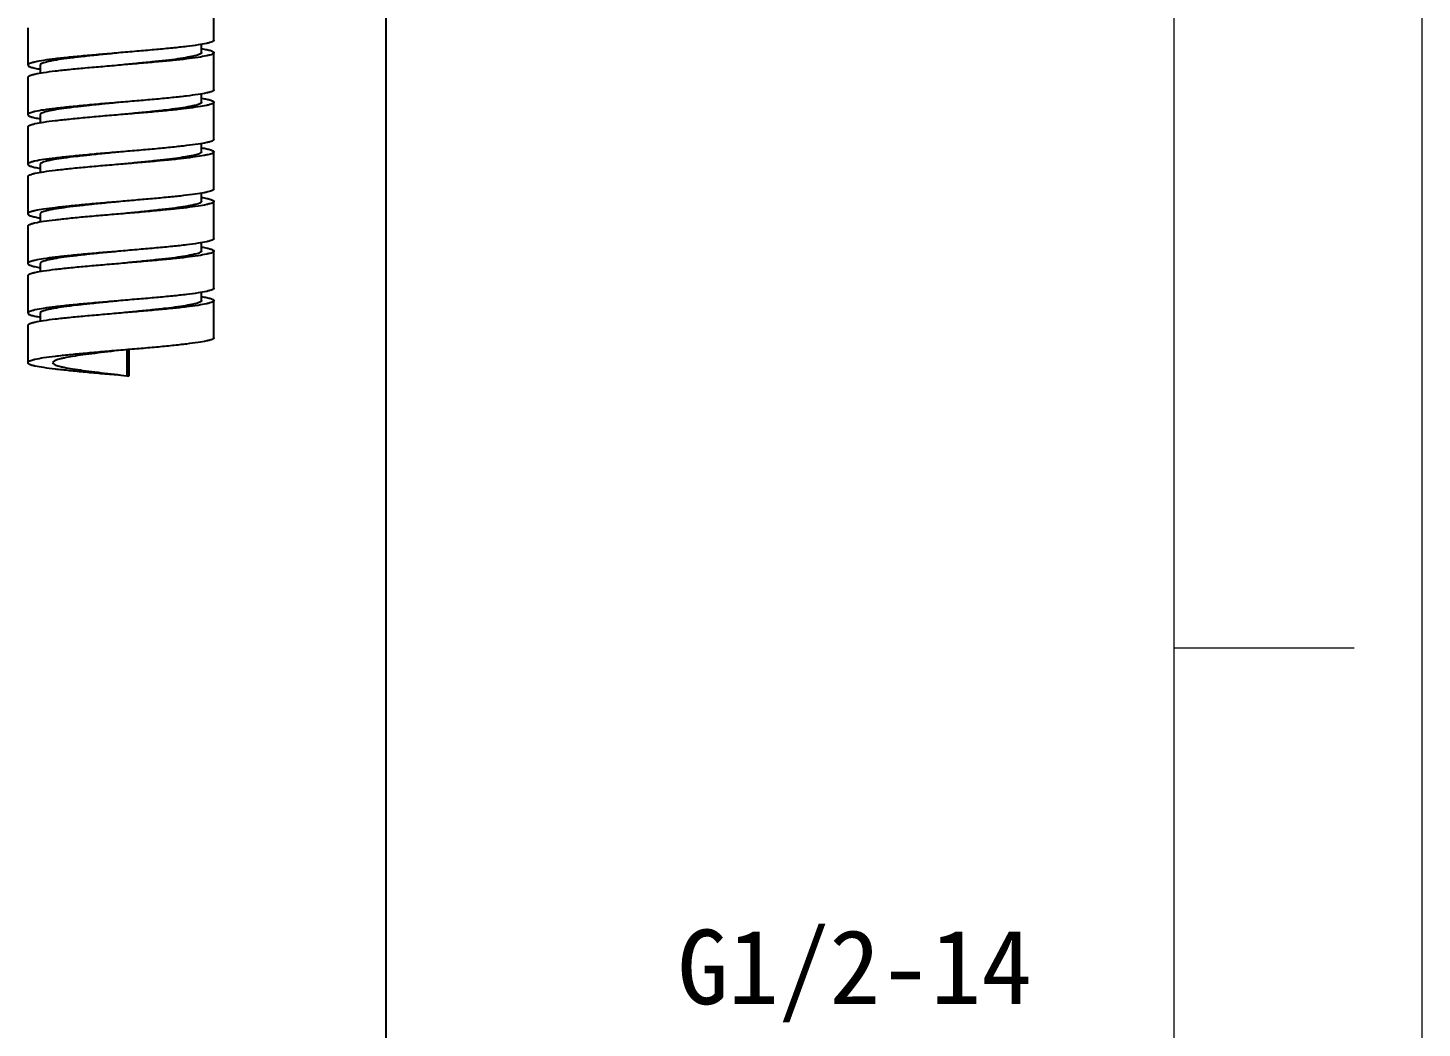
# Model space of a CAD drawing. Header units: millimetres. Extents: x 3350 to 4191, y 133 to 728.
# Drawn here: x 4078.1 to 4190.5, y 344.3 to 424.9 of the extents above; entities that cross this region are included whole.
import ezdxf

# ---------------------------------------------------------------- set-up
doc = ezdxf.new("R2010")
doc.units = ezdxf.units.MM
doc.layers.add('DIM', color=5, linetype='Continuous', lineweight=9)
doc.layers.add('FORM', color=7, linetype='Continuous', lineweight=13)
doc.layers.add('벽', color=2, linetype='Continuous')

msp = doc.modelspace()

# ---------------------------------------------------------------- linework, layer by layer
at = {"color": 7, "linetype": 'Continuous'}
for p, q in [((4093.12, 423.93), (4093.12, 426.92)), ((4078.12, 424.92), (4078.12, 421.93)), ((4092.12, 422.93), (4092.12, 423.6)), ((4093.12, 419.93), (4093.12, 422.93)), ((4079.12, 421.93), (4079.12, 421.26)), ((4078.12, 420.93), (4078.12, 417.93)), ((4092.12, 418.93), (4092.12, 419.6)), ((4093.12, 415.93), (4093.12, 418.93)), ((4079.12, 417.93), (4079.12, 417.26)), ((4078.12, 416.93), (4078.12, 413.93)), ((4092.12, 414.93), (4092.09, 414.87)), ((4092.12, 414.93), (4092.12, 415.6)), ((4093.12, 414.93), (4093.09, 414.87)), ((4093.12, 411.93), (4093.12, 414.93)), ((4079.12, 413.93), (4079.12, 413.26)), ((4078.12, 412.93), (4078.12, 409.93)), ((4092.12, 410.93), (4092.12, 411.6)), ((4093.12, 411.93), (4093.09, 411.88)), ((4093.12, 407.93), (4093.12, 410.93)), ((4079.12, 409.93), (4079.12, 409.26)), ((4078.12, 408.93), (4078.12, 405.93)), ((4092.12, 406.93), (4092.12, 407.6)), ((4093.12, 403.94), (4093.12, 406.93)), ((4079.12, 405.93), (4079.12, 405.26)), ((4078.12, 404.93), (4078.12, 401.94)), ((4092.12, 402.94), (4092.12, 403.61)), ((4093.12, 399.94), (4093.12, 402.94)), ((4079.12, 401.94), (4079.12, 401.27)), ((4078.12, 400.94), (4078.12, 397.94)), ((4086.1, 398.98), (4086.1, 396.88)), ((4086.28, 396.88), (4086.28, 398.99)), ((4085.62, 396.94), (4086.1, 396.88)), ((4086.1, 396.88), (4086.28, 396.88))]:
    msp.add_line(p, q, dxfattribs=at)
for points, knots in [([(4093.12, 423.93), (4093.12, 423.9), (4093.08, 423.86), (4093.03, 423.83), (4092.94, 423.78), (4092.77, 423.73), (4092.4, 423.64), (4091.77, 423.53), (4090.85, 423.41), (4089.73, 423.29), (4088.45, 423.17), (4087.06, 423.05), (4086.11, 422.97), (4085.62, 422.93)], [0, 0, 0, 0, 0.009479, 0.01668, 0.025909, 0.050786, 0.084369, 0.176854, 0.300437, 0.450588, 0.621658, 0.807151, 1, 1, 1, 1]), ([(4085.62, 422.93), (4085.13, 422.88), (4084.17, 422.8), (4082.79, 422.68), (4081.51, 422.56), (4080.38, 422.44), (4079.46, 422.32), (4078.84, 422.21), (4078.47, 422.12), (4078.3, 422.07), (4078.21, 422.02), (4078.15, 421.99), (4078.12, 421.95), (4078.12, 421.93)], [0, 0, 0, 0, 0.192849, 0.378343, 0.549412, 0.699564, 0.823147, 0.915632, 0.949215, 0.974091, 0.983319, 0.990522, 1, 1, 1, 1]), ([(4085.62, 422.93), (4085.2, 422.88), (4084.37, 422.8), (4083.16, 422.68), (4082.05, 422.56), (4081.08, 422.44), (4080.38, 422.33), (4079.91, 422.24), (4079.63, 422.18), (4079.42, 422.12), (4079.26, 422.06), (4079.16, 422.01), (4079.12, 421.95), (4079.12, 421.93)], [0, 0, 0, 0, 0.192235, 0.377154, 0.547734, 0.697525, 0.820926, 0.871288, 0.913501, 0.947262, 0.972477, 0.989453, 1, 1, 1, 1]), ([(4092.12, 422.93), (4092.12, 422.9), (4092.08, 422.85), (4091.98, 422.79), (4091.82, 422.73), (4091.6, 422.67), (4091.33, 422.61), (4090.86, 422.52), (4090.16, 422.41), (4089.18, 422.29), (4088.07, 422.17), (4086.87, 422.05), (4086.04, 421.97), (4085.62, 421.93)], [0, 0, 0, 0, 0.010544, 0.027525, 0.052735, 0.086501, 0.128709, 0.179076, 0.302476, 0.452266, 0.622846, 0.807765, 1, 1, 1, 1]), ([(4093.12, 422.93), (4093.12, 422.9), (4093.08, 422.86), (4093.03, 422.83), (4092.94, 422.78), (4092.77, 422.73), (4092.4, 422.64), (4091.77, 422.53), (4090.85, 422.41), (4089.73, 422.29), (4088.45, 422.17), (4087.06, 422.05), (4086.11, 421.97), (4085.62, 421.93)], [0, 0, 0, 0, 0.009479, 0.016682, 0.025908, 0.050787, 0.084367, 0.176852, 0.300435, 0.450587, 0.621658, 0.807151, 1, 1, 1, 1]), ([(4092.13, 423.26), (4092.27, 423.23), (4092.52, 423.18), (4092.8, 423.12), (4092.97, 423.05), (4093.06, 423.01), (4093.12, 422.96), (4093.12, 422.93)], [0, 0, 0, 0, 0.408001, 0.709197, 0.8191, 0.90245, 1, 1, 1, 1]), ([(4085.62, 421.93), (4085.13, 421.88), (4084.17, 421.8), (4082.79, 421.68), (4081.51, 421.56), (4080.38, 421.44), (4079.46, 421.32), (4078.84, 421.21), (4078.47, 421.12), (4078.3, 421.07), (4078.21, 421.02), (4078.15, 420.99), (4078.12, 420.95), (4078.12, 420.93)], [0, 0, 0, 0, 0.192849, 0.378341, 0.549411, 0.699563, 0.823146, 0.915632, 0.949212, 0.974092, 0.98332, 0.990519, 1, 1, 1, 1]), ([(4078.12, 421.93), (4078.12, 421.89), (4078.18, 421.84), (4078.27, 421.8), (4078.43, 421.74), (4078.71, 421.67), (4078.96, 421.62), (4079.1, 421.6)], [0, 0, 0, 0, 0.097853, 0.181227, 0.291094, 0.592164, 1, 1, 1, 1]), ([(4093.12, 419.93), (4093.12, 419.9), (4093.08, 419.86), (4093.03, 419.83), (4092.94, 419.78), (4092.77, 419.73), (4092.4, 419.64), (4091.77, 419.54), (4090.85, 419.42), (4089.73, 419.29), (4088.45, 419.17), (4087.06, 419.05), (4086.11, 418.97), (4085.62, 418.93)], [0, 0, 0, 0, 0.009479, 0.016682, 0.025908, 0.050787, 0.084367, 0.176852, 0.300435, 0.450587, 0.621658, 0.807151, 1, 1, 1, 1]), ([(4092.14, 419.26), (4092.28, 419.23), (4092.52, 419.19), (4092.8, 419.12), (4092.97, 419.06), (4093.06, 419.01), (4093.12, 418.96), (4093.12, 418.93)], [0, 0, 0, 0, 0.407876, 0.708938, 0.818835, 0.902179, 1, 1, 1, 1]), ([(4085.62, 418.93), (4085.13, 418.89), (4084.17, 418.81), (4082.79, 418.68), (4081.51, 418.56), (4080.38, 418.44), (4079.46, 418.32), (4078.84, 418.22), (4078.47, 418.12), (4078.3, 418.07), (4078.21, 418.03), (4078.15, 417.99), (4078.12, 417.95), (4078.12, 417.93)], [0, 0, 0, 0, 0.192849, 0.378341, 0.549411, 0.699563, 0.823146, 0.915632, 0.949212, 0.974092, 0.98332, 0.990519, 1, 1, 1, 1]), ([(4085.62, 418.93), (4085.2, 418.89), (4084.37, 418.81), (4083.16, 418.68), (4082.05, 418.56), (4081.08, 418.44), (4080.38, 418.33), (4079.91, 418.25), (4079.63, 418.18), (4079.42, 418.12), (4079.26, 418.06), (4079.16, 418.01), (4079.12, 417.95), (4079.12, 417.93)], [0, 0, 0, 0, 0.192235, 0.377155, 0.547735, 0.697525, 0.820926, 0.871288, 0.913502, 0.947262, 0.972477, 0.989453, 1, 1, 1, 1]), ([(4092.12, 418.93), (4092.12, 418.9), (4092.08, 418.85), (4091.98, 418.79), (4091.82, 418.73), (4091.6, 418.67), (4091.33, 418.61), (4090.86, 418.52), (4090.16, 418.42), (4089.18, 418.29), (4088.07, 418.17), (4086.87, 418.05), (4086.04, 417.97), (4085.62, 417.93)], [0, 0, 0, 0, 0.010544, 0.027525, 0.052735, 0.086501, 0.128709, 0.179076, 0.302476, 0.452266, 0.622846, 0.807765, 1, 1, 1, 1]), ([(4093.12, 418.93), (4093.12, 418.9), (4093.08, 418.87), (4093.03, 418.83), (4092.94, 418.78), (4092.77, 418.73), (4092.4, 418.64), (4091.77, 418.54), (4090.85, 418.42), (4089.73, 418.29), (4088.45, 418.17), (4087.06, 418.05), (4086.11, 417.97), (4085.62, 417.93)], [0, 0, 0, 0, 0.00948, 0.01668, 0.025908, 0.050787, 0.084368, 0.176854, 0.300437, 0.450589, 0.621659, 0.807151, 1, 1, 1, 1]), ([(4085.62, 417.93), (4085.13, 417.89), (4084.17, 417.81), (4082.79, 417.68), (4081.51, 417.56), (4080.38, 417.44), (4079.46, 417.32), (4078.84, 417.22), (4078.47, 417.12), (4078.3, 417.07), (4078.21, 417.03), (4078.15, 416.99), (4078.12, 416.95), (4078.12, 416.93)], [0, 0, 0, 0, 0.192849, 0.378343, 0.549413, 0.699565, 0.823148, 0.915633, 0.949213, 0.974092, 0.983318, 0.990521, 1, 1, 1, 1]), ([(4078.12, 417.93), (4078.12, 417.89), (4078.18, 417.84), (4078.27, 417.8), (4078.44, 417.74), (4078.71, 417.67), (4078.96, 417.62), (4079.1, 417.6)], [0, 0, 0, 0, 0.097773, 0.181113, 0.291016, 0.592098, 1, 1, 1, 1]), ([(4093.12, 415.93), (4093.12, 415.91), (4093.08, 415.87), (4093.03, 415.83), (4092.94, 415.79), (4092.77, 415.73), (4092.4, 415.64), (4091.77, 415.54), (4090.85, 415.42), (4089.73, 415.3), (4088.45, 415.17), (4087.06, 415.05), (4086.11, 414.97), (4085.62, 414.93)], [0, 0, 0, 0, 0.00948, 0.01668, 0.025908, 0.050787, 0.084368, 0.176854, 0.300437, 0.450589, 0.621659, 0.807151, 1, 1, 1, 1]), ([(4085.62, 414.93), (4085.13, 414.89), (4084.17, 414.81), (4082.79, 414.68), (4081.51, 414.56), (4080.38, 414.44), (4079.46, 414.32), (4078.84, 414.22), (4078.47, 414.13), (4078.3, 414.07), (4078.21, 414.03), (4078.15, 413.99), (4078.12, 413.95), (4078.12, 413.93)], [0, 0, 0, 0, 0.192849, 0.378343, 0.549413, 0.699565, 0.823148, 0.915633, 0.949213, 0.974092, 0.983318, 0.990521, 1, 1, 1, 1]), ([(4085.62, 414.93), (4085.2, 414.89), (4084.37, 414.81), (4083.16, 414.68), (4082.05, 414.56), (4081.08, 414.44), (4080.38, 414.34), (4079.91, 414.25), (4079.63, 414.19), (4079.42, 414.13), (4079.26, 414.07), (4079.16, 414.01), (4079.12, 413.95), (4079.12, 413.93)], [0, 0, 0, 0, 0.192235, 0.377155, 0.547735, 0.697526, 0.820927, 0.871288, 0.913502, 0.947262, 0.972477, 0.989453, 1, 1, 1, 1]), ([(4093.09, 414.87), (4093.06, 414.85), (4092.98, 414.8), (4092.82, 414.75), (4092.6, 414.69), (4092.19, 414.61), (4091.55, 414.51), (4090.62, 414.39), (4089.53, 414.28), (4088.3, 414.16), (4086.98, 414.05), (4086.08, 413.97), (4085.62, 413.93)], [0, 0, 0, 0, 0.01458, 0.036706, 0.066654, 0.104337, 0.201882, 0.326362, 0.473669, 0.638846, 0.816299, 1, 1, 1, 1]), ([(4092.09, 414.87), (4092.07, 414.85), (4092, 414.8), (4091.86, 414.75), (4091.67, 414.69), (4091.32, 414.61), (4090.76, 414.51), (4089.96, 414.39), (4089.01, 414.28), (4087.95, 414.16), (4086.8, 414.05), (4086.02, 413.97), (4085.62, 413.93)], [0, 0, 0, 0, 0.015205, 0.037706, 0.067887, 0.105707, 0.20333, 0.327707, 0.474782, 0.639637, 0.81671, 1, 1, 1, 1]), ([(4092.14, 415.26), (4092.28, 415.23), (4092.52, 415.19), (4092.8, 415.12), (4092.97, 415.06), (4093.06, 415.01), (4093.12, 414.96), (4093.12, 414.93)], [0, 0, 0, 0, 0.407829, 0.708909, 0.818784, 0.902163, 1, 1, 1, 1]), ([(4085.62, 413.93), (4085.13, 413.89), (4084.17, 413.81), (4082.79, 413.69), (4081.51, 413.56), (4080.38, 413.44), (4079.46, 413.32), (4078.84, 413.22), (4078.47, 413.13), (4078.3, 413.07), (4078.21, 413.03), (4078.15, 412.99), (4078.12, 412.95), (4078.12, 412.93)], [0, 0, 0, 0, 0.192849, 0.378342, 0.549411, 0.699563, 0.823146, 0.915631, 0.949214, 0.974091, 0.98332, 0.990521, 1, 1, 1, 1]), ([(4078.12, 413.93), (4078.12, 413.9), (4078.18, 413.84), (4078.27, 413.8), (4078.44, 413.74), (4078.72, 413.67), (4078.97, 413.62), (4079.11, 413.6)], [0, 0, 0, 0, 0.097611, 0.180969, 0.290864, 0.592035, 1, 1, 1, 1]), ([(4093.09, 411.88), (4093.06, 411.85), (4092.98, 411.8), (4092.82, 411.75), (4092.6, 411.69), (4092.19, 411.61), (4091.55, 411.51), (4090.62, 411.39), (4089.53, 411.28), (4088.3, 411.16), (4086.98, 411.05), (4086.08, 410.97), (4085.62, 410.93)], [0, 0, 0, 0, 0.01458, 0.036706, 0.066654, 0.104337, 0.201882, 0.326362, 0.473669, 0.638846, 0.816299, 1, 1, 1, 1]), ([(4085.62, 410.93), (4085.13, 410.89), (4084.17, 410.81), (4082.79, 410.69), (4081.51, 410.56), (4080.38, 410.44), (4079.46, 410.32), (4078.84, 410.22), (4078.47, 410.13), (4078.3, 410.08), (4078.21, 410.03), (4078.15, 409.99), (4078.12, 409.96), (4078.12, 409.93)], [0, 0, 0, 0, 0.192849, 0.378342, 0.549411, 0.699563, 0.823146, 0.915631, 0.949214, 0.974091, 0.98332, 0.990521, 1, 1, 1, 1]), ([(4085.62, 410.93), (4085.2, 410.89), (4084.37, 410.81), (4083.16, 410.69), (4082.05, 410.56), (4081.08, 410.44), (4080.38, 410.34), (4079.91, 410.25), (4079.63, 410.19), (4079.42, 410.13), (4079.26, 410.07), (4079.16, 410.01), (4079.12, 409.96), (4079.12, 409.93)], [0, 0, 0, 0, 0.192235, 0.377155, 0.547735, 0.697526, 0.820927, 0.871288, 0.913502, 0.947262, 0.972477, 0.989454, 1, 1, 1, 1]), ([(4093.12, 410.93), (4093.12, 410.91), (4093.08, 410.87), (4093.03, 410.83), (4092.94, 410.79), (4092.77, 410.74), (4092.4, 410.64), (4091.77, 410.54), (4090.85, 410.42), (4089.73, 410.3), (4088.45, 410.18), (4087.06, 410.05), (4086.11, 409.97), (4085.62, 409.93)], [0, 0, 0, 0, 0.009481, 0.016681, 0.025907, 0.050788, 0.084367, 0.176852, 0.300436, 0.450588, 0.621658, 0.807151, 1, 1, 1, 1]), ([(4092.12, 410.93), (4092.12, 410.91), (4092.08, 410.85), (4091.98, 410.8), (4091.82, 410.73), (4091.6, 410.68), (4091.33, 410.61), (4090.86, 410.53), (4090.16, 410.42), (4089.18, 410.3), (4088.07, 410.18), (4086.87, 410.05), (4086.04, 409.97), (4085.62, 409.93)], [0, 0, 0, 0, 0.010544, 0.027525, 0.052735, 0.0865, 0.12871, 0.179075, 0.302475, 0.452265, 0.622845, 0.807765, 1, 1, 1, 1]), ([(4092.12, 411.26), (4092.27, 411.24), (4092.52, 411.19), (4092.8, 411.12), (4092.97, 411.06), (4093.06, 411.02), (4093.12, 410.97), (4093.12, 410.93)], [0, 0, 0, 0, 0.40807, 0.709302, 0.819227, 0.902548, 1, 1, 1, 1]), ([(4085.62, 409.93), (4085.13, 409.89), (4084.17, 409.81), (4082.79, 409.69), (4081.51, 409.57), (4080.38, 409.44), (4079.46, 409.32), (4078.84, 409.22), (4078.47, 409.13), (4078.3, 409.08), (4078.21, 409.03), (4078.15, 408.99), (4078.12, 408.96), (4078.12, 408.93)], [0, 0, 0, 0, 0.192849, 0.378342, 0.549412, 0.699564, 0.823148, 0.915634, 0.949212, 0.974093, 0.983319, 0.990519, 1, 1, 1, 1]), ([(4078.12, 409.93), (4078.12, 409.9), (4078.18, 409.85), (4078.27, 409.8), (4078.43, 409.74), (4078.71, 409.68), (4078.95, 409.63), (4079.1, 409.6)], [0, 0, 0, 0, 0.097923, 0.181286, 0.291159, 0.592188, 1, 1, 1, 1]), ([(4085.62, 406.93), (4085.13, 406.89), (4084.17, 406.81), (4082.79, 406.69), (4081.51, 406.57), (4080.38, 406.45), (4079.46, 406.33), (4078.84, 406.22), (4078.47, 406.13), (4078.3, 406.08), (4078.21, 406.03), (4078.15, 406), (4078.12, 405.96), (4078.12, 405.93)], [0, 0, 0, 0, 0.192849, 0.378342, 0.549412, 0.699564, 0.823148, 0.915634, 0.949212, 0.974093, 0.983319, 0.990519, 1, 1, 1, 1]), ([(4085.62, 406.93), (4085.2, 406.89), (4084.37, 406.81), (4083.16, 406.69), (4082.05, 406.57), (4081.08, 406.45), (4080.38, 406.34), (4079.91, 406.25), (4079.63, 406.19), (4079.42, 406.13), (4079.26, 406.07), (4079.16, 406.01), (4079.12, 405.96), (4079.12, 405.93)], [0, 0, 0, 0, 0.192235, 0.377155, 0.547735, 0.697526, 0.820927, 0.871288, 0.913502, 0.947263, 0.972476, 0.989454, 1, 1, 1, 1]), ([(4093.12, 407.93), (4093.12, 407.91), (4093.08, 407.87), (4093.03, 407.84), (4092.94, 407.79), (4092.77, 407.74), (4092.4, 407.65), (4091.77, 407.54), (4090.85, 407.42), (4089.73, 407.3), (4088.45, 407.18), (4087.06, 407.06), (4086.11, 406.97), (4085.62, 406.93)], [0, 0, 0, 0, 0.009481, 0.016681, 0.025907, 0.050788, 0.084367, 0.176852, 0.300436, 0.450588, 0.621658, 0.807151, 1, 1, 1, 1]), ([(4093.12, 406.93), (4093.12, 406.91), (4093.08, 406.87), (4093.03, 406.84), (4092.94, 406.79), (4092.77, 406.74), (4092.4, 406.65), (4091.77, 406.54), (4090.85, 406.42), (4089.73, 406.3), (4088.45, 406.18), (4087.06, 406.06), (4086.11, 405.98), (4085.62, 405.93)], [0, 0, 0, 0, 0.009479, 0.01668, 0.025909, 0.050786, 0.084369, 0.176854, 0.300437, 0.450588, 0.621658, 0.807151, 1, 1, 1, 1]), ([(4092.12, 406.93), (4092.12, 406.91), (4092.08, 406.85), (4091.98, 406.8), (4091.82, 406.74), (4091.6, 406.68), (4091.33, 406.62), (4090.86, 406.53), (4090.16, 406.42), (4089.18, 406.3), (4088.07, 406.18), (4086.87, 406.06), (4086.04, 405.98), (4085.62, 405.93)], [0, 0, 0, 0, 0.010545, 0.027525, 0.052736, 0.086499, 0.12871, 0.179074, 0.302475, 0.452265, 0.622845, 0.807765, 1, 1, 1, 1]), ([(4092.14, 407.26), (4092.28, 407.24), (4092.53, 407.19), (4092.8, 407.12), (4092.97, 407.06), (4093.06, 407.02), (4093.12, 406.97), (4093.12, 406.93)], [0, 0, 0, 0, 0.407808, 0.708839, 0.818708, 0.902075, 1, 1, 1, 1]), ([(4085.62, 405.93), (4085.13, 405.89), (4084.17, 405.81), (4082.79, 405.69), (4081.51, 405.57), (4080.38, 405.45), (4079.46, 405.33), (4078.84, 405.22), (4078.47, 405.13), (4078.3, 405.08), (4078.21, 405.03), (4078.15, 405), (4078.12, 404.96), (4078.12, 404.93)], [0, 0, 0, 0, 0.192849, 0.378343, 0.549412, 0.699564, 0.823147, 0.915632, 0.949215, 0.974091, 0.983319, 0.990522, 1, 1, 1, 1]), ([(4078.12, 405.93), (4078.12, 405.9), (4078.18, 405.85), (4078.27, 405.8), (4078.44, 405.74), (4078.73, 405.67), (4078.98, 405.63), (4079.12, 405.6)], [0, 0, 0, 0, 0.097349, 0.180664, 0.290595, 0.591875, 1, 1, 1, 1]), ([(4093.12, 403.94), (4093.12, 403.91), (4093.08, 403.87), (4093.03, 403.84), (4092.94, 403.79), (4092.77, 403.74), (4092.4, 403.65), (4091.77, 403.54), (4090.85, 403.42), (4089.73, 403.3), (4088.45, 403.18), (4087.06, 403.06), (4086.11, 402.98), (4085.62, 402.94)], [0, 0, 0, 0, 0.009479, 0.01668, 0.025909, 0.050786, 0.084369, 0.176854, 0.300437, 0.450588, 0.621658, 0.807151, 1, 1, 1, 1]), ([(4085.62, 402.94), (4085.13, 402.89), (4084.17, 402.81), (4082.79, 402.69), (4081.51, 402.57), (4080.38, 402.45), (4079.46, 402.33), (4078.84, 402.22), (4078.47, 402.13), (4078.3, 402.08), (4078.21, 402.03), (4078.15, 402), (4078.12, 401.96), (4078.12, 401.94)], [0, 0, 0, 0, 0.192849, 0.378343, 0.549412, 0.699564, 0.823147, 0.915632, 0.949215, 0.974091, 0.983319, 0.990522, 1, 1, 1, 1]), ([(4085.62, 402.94), (4085.2, 402.89), (4084.37, 402.81), (4083.16, 402.69), (4082.05, 402.57), (4081.08, 402.45), (4080.38, 402.34), (4079.91, 402.25), (4079.63, 402.19), (4079.42, 402.13), (4079.26, 402.07), (4079.16, 402.02), (4079.12, 401.96), (4079.12, 401.94)], [0, 0, 0, 0, 0.192235, 0.377155, 0.547735, 0.697525, 0.820926, 0.871289, 0.913501, 0.947264, 0.972476, 0.989455, 1, 1, 1, 1]), ([(4093.12, 402.94), (4093.12, 402.91), (4093.08, 402.87), (4093.03, 402.84), (4092.94, 402.79), (4092.77, 402.74), (4092.4, 402.65), (4091.77, 402.54), (4090.85, 402.42), (4089.73, 402.3), (4088.45, 402.18), (4087.06, 402.06), (4086.11, 401.98), (4085.62, 401.94)], [0, 0, 0, 0, 0.009479, 0.016682, 0.025908, 0.050787, 0.084367, 0.176852, 0.300435, 0.450587, 0.621658, 0.807151, 1, 1, 1, 1]), ([(4092.12, 402.94), (4092.12, 402.91), (4092.08, 402.86), (4091.98, 402.8), (4091.82, 402.74), (4091.6, 402.68), (4091.33, 402.62), (4090.86, 402.53), (4090.16, 402.42), (4089.18, 402.3), (4088.07, 402.18), (4086.87, 402.06), (4086.04, 401.98), (4085.62, 401.94)], [0, 0, 0, 0, 0.010545, 0.027524, 0.052737, 0.086499, 0.128711, 0.179074, 0.302475, 0.452265, 0.622845, 0.807765, 1, 1, 1, 1]), ([(4092.13, 403.27), (4092.27, 403.24), (4092.52, 403.19), (4092.8, 403.13), (4092.97, 403.06), (4093.06, 403.02), (4093.12, 402.97), (4093.12, 402.94)], [0, 0, 0, 0, 0.408001, 0.709197, 0.8191, 0.90245, 1, 1, 1, 1]), ([(4085.62, 401.94), (4085.13, 401.89), (4084.17, 401.81), (4082.79, 401.69), (4081.51, 401.57), (4080.38, 401.45), (4079.46, 401.33), (4078.84, 401.22), (4078.47, 401.13), (4078.3, 401.08), (4078.21, 401.03), (4078.15, 401), (4078.12, 400.96), (4078.12, 400.94)], [0, 0, 0, 0, 0.192849, 0.378341, 0.549411, 0.699563, 0.823146, 0.915632, 0.949212, 0.974092, 0.98332, 0.990519, 1, 1, 1, 1]), ([(4078.12, 401.94), (4078.12, 401.9), (4078.18, 401.85), (4078.27, 401.81), (4078.43, 401.75), (4078.71, 401.68), (4078.96, 401.63), (4079.1, 401.61)], [0, 0, 0, 0, 0.097853, 0.181227, 0.291094, 0.592164, 1, 1, 1, 1]), ([(4093.12, 399.94), (4093.12, 399.91), (4093.08, 399.87), (4093.03, 399.84), (4092.94, 399.79), (4092.77, 399.74), (4092.4, 399.65), (4091.77, 399.55), (4090.85, 399.43), (4089.73, 399.3), (4088.45, 399.18), (4087.06, 399.06), (4086.11, 398.98), (4085.62, 398.94)], [0, 0, 0, 0, 0.009479, 0.016682, 0.025908, 0.050787, 0.084367, 0.176852, 0.300435, 0.450587, 0.621658, 0.807151, 1, 1, 1, 1]), ([(4085.62, 398.94), (4085.13, 398.9), (4084.17, 398.82), (4082.79, 398.69), (4081.51, 398.57), (4080.38, 398.45), (4079.46, 398.33), (4078.84, 398.23), (4078.47, 398.13), (4078.3, 398.08), (4078.21, 398.04), (4078.15, 398), (4078.12, 397.96), (4078.12, 397.94)], [0, 0, 0, 0, 0.192849, 0.378341, 0.549411, 0.699563, 0.823146, 0.915632, 0.949212, 0.974092, 0.98332, 0.990519, 1, 1, 1, 1]), ([(4078.12, 397.94), (4078.12, 397.91), (4078.15, 397.88), (4078.21, 397.84), (4078.3, 397.79), (4078.47, 397.74), (4078.84, 397.65), (4079.46, 397.55), (4080.38, 397.43), (4081.51, 397.31), (4082.79, 397.18), (4084.17, 397.06), (4085.13, 396.98), (4085.62, 396.94)], [0, 0, 0, 0, 0.00948, 0.016681, 0.025906, 0.050786, 0.084363, 0.176844, 0.300422, 0.450567, 0.621633, 0.807107, 1, 1, 1, 1]), ([(4085.62, 398.94), (4084.92, 398.86), (4083.9, 398.74), (4082.6, 398.57), (4081.78, 398.45), (4081.18, 398.34), (4080.78, 398.26), (4080.56, 398.2), (4080.37, 398.13), (4080.23, 398.07), (4080.12, 397.99), (4080.12, 397.94)], [0, 0, 0, 0, 0.37571, 0.545711, 0.6951, 0.818352, 0.868773, 0.91115, 0.945235, 0.970985, 1, 1, 1, 1]), ([(4080.12, 397.94), (4080.12, 397.88), (4080.23, 397.81), (4080.37, 397.74), (4080.56, 397.68), (4080.78, 397.62), (4081.18, 397.53), (4081.78, 397.43), (4082.6, 397.31), (4083.9, 397.14), (4084.92, 397.02), (4085.62, 396.94)], [0, 0, 0, 0, 0.029014, 0.054761, 0.088845, 0.131219, 0.181637, 0.304882, 0.454261, 0.624259, 1, 1, 1, 1])]:
    msp.add_open_spline(points, degree=3, knots=knots, dxfattribs=at)
at = {"layer": 'FORM', "color": 7, "linetype": 'Continuous'}
for p, q in [((4190.51, 133.04), (4190.51, 727.75)), ((4170.49, 707.73), (4170.49, 153.07)), ((4170.49, 374.94), (4185.04, 374.94))]:
    msp.add_line(p, q, dxfattribs=at)
at = {"layer": '벽'}
msp.add_line((4106.99, 212.14), (4106.99, 668.65), dxfattribs=at)

# ---------------------------------------------------------------- texts
at = {"layer": 'DIM', "color": 5, "insert": (4130.49, 352.23), "char_height": 6, "attachment_point": 1}
msp.add_mtext_dynamic_manual_height_columns('G1/2-14 ', width=31.987, gutter_width=12.5, heights=[0], dxfattribs=at)

doc.saveas('drawing.dxf')
